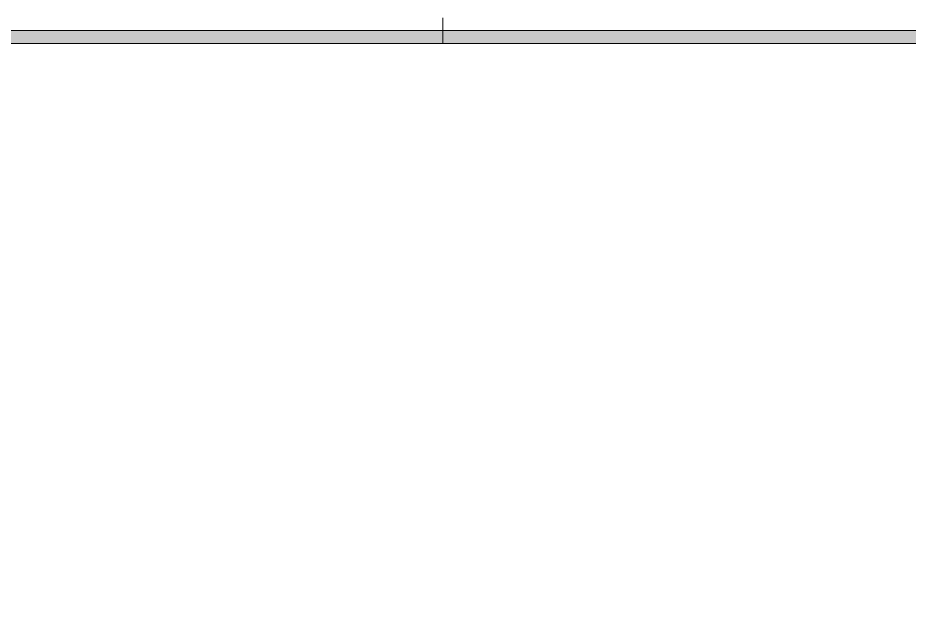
# Model space of a CAD drawing. Header units: inches. Extents: x -20.7 to 75.7, y -15.1 to 19.1.
# Drawn here: x -8.69 to 0.03, y 13.34 to 19.13 of the extents above; entities that cross this region are included whole.
import ezdxf

# ---------------------------------------------------------------- set-up
doc = ezdxf.new("R2010")
doc.units = ezdxf.units.IN
doc.header["$MEASUREMENT"] = 0
doc.layers.add('G-ANNO-TTLB', color=7, linetype='Continuous', lineweight=0)

msp = doc.modelspace()

# ---------------------------------------------------------------- hatches: boundary and pattern name
at = {"layer": 'G-ANNO-TTLB', "true_color": 0xb9529f, "transparency": 33554687}
h = msp.add_hatch(color=233, dxfattribs=at)
edge = h.paths.add_edge_path()
edge.add_spline(control_points=[(20.0342, -15.1346), (20.0342, -15.1346), (-20.6658, -15.1346), (-20.6658, -15.1346), (-20.6658, -15.1346), (-20.6658, 19.0008), (-20.6658, 19.0008), (-20.6658, 19.0008), (20.0342, 19.0008), (20.0342, 19.0008), (20.0342, 19.0008), (20.0342, -15.1346), (20.0342, -15.1346)], knot_values=[0, 0, 0, 0, 1, 1, 1, 2, 2, 2, 3, 3, 3, 4, 4, 4, 4], degree=3, periodic=0)
edge = h.paths.add_edge_path()
edge.add_spline(control_points=[(-20.5408, 18.8757), (-20.5408, 18.8757), (-20.5408, -15.0095), (-20.5408, -15.0095), (-20.5408, -15.0095), (19.9092, -15.0095), (19.9092, -15.0095), (19.9092, -15.0095), (19.9092, 18.8757), (19.9092, 18.8757), (19.9092, 18.8757), (-20.5408, 18.8757), (-20.5408, 18.8757)], knot_values=[0, 0, 0, 0, 1, 1, 1, 2, 2, 2, 3, 3, 3, 4, 4, 4, 4], degree=3, periodic=0)
edge.add_line((-20.5408, 18.8757), (-20.5408, 18.8757))

# ---------------------------------------------------------------- linework, layer by layer
at = {"layer": 'G-ANNO-TTLB', "color": 233, "lineweight": 9, "true_color": 0xb9529f}
for p, q in [((-4.5359, 18.8757), (-4.5359, 19.1258)), ((20.0342, 19.0008), (-20.6658, 19.0008)), ((19.9092, 18.8757), (-20.5408, 18.8757)), ((-20.5408, 18.8757), (19.9092, 18.8757))]:
    msp.add_line(p, q, dxfattribs=at)
at = {"layer": 'G-ANNO-TTLB'}
for points in [[(20.0342, -15.1346), (20.0342, -15.1346), (-20.6658, -15.1346), (-20.6658, -15.1346), (-20.6658, -15.1346), (-20.6658, 19.0008), (-20.6658, 19.0008), (-20.6658, 19.0008), (20.0342, 19.0008), (20.0342, 19.0008), (20.0342, 19.0008), (20.0342, -15.1346), (20.0342, -15.1346)], [(-20.5408, 18.8757), (-20.5408, 18.8757), (-20.5408, -15.0095), (-20.5408, -15.0095), (-20.5408, -15.0095), (19.9092, -15.0095), (19.9092, -15.0095), (19.9092, -15.0095), (19.9092, 18.8757), (19.9092, 18.8757), (19.9092, 18.8757), (-20.5408, 18.8757), (-20.5408, 18.8757)]]:
    msp.add_open_spline(points, degree=3, knots=[0, 0, 0, 0, 1, 1, 1, 2, 2, 2, 3, 3, 3, 4, 4, 4, 4], dxfattribs=at)

doc.saveas('drawing.dxf')
